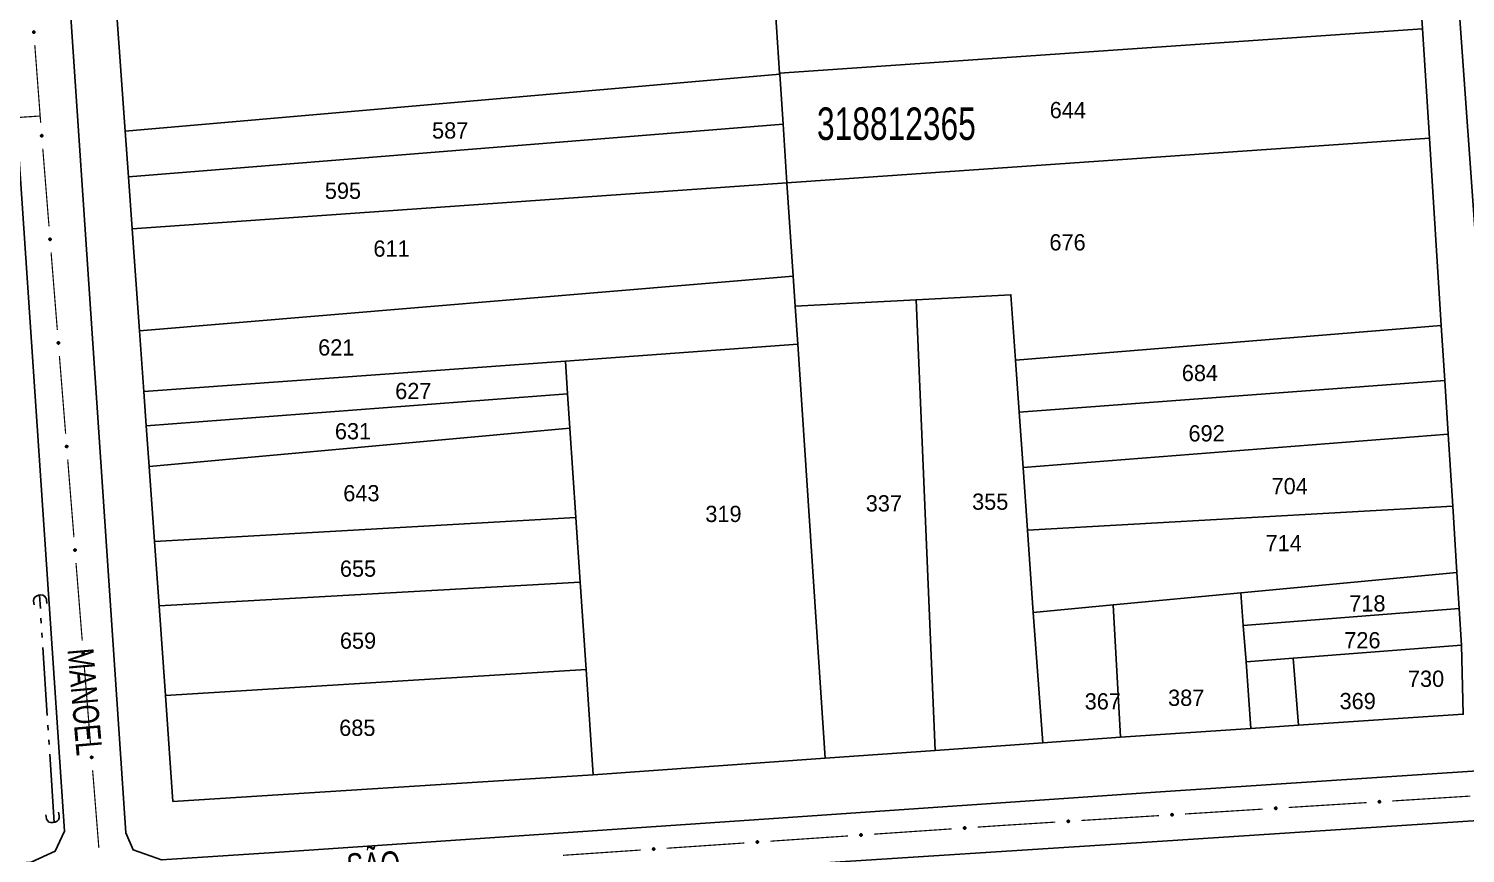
# Model space of a CAD drawing. Extents: x 201053 to 202535, y 4855063 to 4857394.
# Drawn here: x 201423.5 to 201644.7, y 4856239.9 to 4856366.9 of the extents above; entities that cross this region are included whole.
import ezdxf
from ezdxf.enums import TextEntityAlignment as Align

# ---------------------------------------------------------------- set-up
doc = ezdxf.new("R2010")
doc.units = 0
doc.header["$LTSCALE"] = 1.5
doc.header["$MEASUREMENT"] = 0
doc.linetypes.add('TRACO_05', pattern=[11, 7, -1, 0.5, -1, 0.5, -1])
for name, color, linetype in [('CD_MALHA_LOTES', 7, 'CONTINUOUS'), ('CD_TXT_QUADRA', 2, 'CONTINUOUS'), ('HD-VALAS-DRENOS', 170, 'CONTINUOUS'), ('RU-QUADRA', 210, 'CONTINUOUS'), ('SV-BUEIRO-VALA', 7, 'CONTINUOUS'), ('SV-EIXO-RUA-PAV', 20, 'CONTINUOUS'), ('SV-RUA-PAVIM', 7, 'CONTINUOUS'), ('SV-TXT-RUA-PAV', 7, 'CONTINUOUS'), ('Th_NmrPort', 7, 'CONTINUOUS')]:
    doc.layers.add(name, color=color, linetype=linetype)
doc.styles.add('ARIAL', font='ARIAL.SHX')

# ---------------------------------------------------------------- blocks, each defined once
blk = doc.blocks.new('COD120', base_point=(202246.23, 4857300.32))
at = {"layer": 'SV-BUEIRO-VALA'}
blk.add_lwpolyline([(202245.23, 4857298.92), (202245.23, 4857299.503333), (202245.23, 4857299.590833), (202245.313333, 4857299.824167), (202245.48, 4857300.086667), (202245.73, 4857300.2325), (202246.063333, 4857300.32), (202246.396667, 4857300.32), (202246.73, 4857300.2325), (202246.98, 4857300.086667), (202247.146667, 4857299.824167), (202247.23, 4857299.590833), (202247.23, 4857299.503333), (202247.23, 4857298.92)], dxfattribs=at)

msp = doc.modelspace()

# ---------------------------------------------------------------- linework, layer by layer
at = {"layer": 'CD_MALHA_LOTES', "linetype": 'Continuous', "flags": 128}
for points in [[(201438.32, 4856351.08), (201434.39, 4856406.28)], [(201637.33, 4856378.38), (201638.07, 4856366.87)], [(201539.1, 4856360.03), (201538.3, 4856371.87)], [(201539.1, 4856360.03), (201638.07, 4856366.87)], [(201638.07, 4856366.87), (201639.16, 4856350.03)], [(201438.32, 4856351.08), (201539.11, 4856359.88)], [(201539.11, 4856359.88), (201539.1, 4856360.03)], [(201539.62, 4856352.19), (201539.11, 4856359.88)], [(201438.82, 4856344.09), (201539.62, 4856352.19)], [(201540.23, 4856343.16), (201539.62, 4856352.19)], [(201438.82, 4856344.09), (201438.32, 4856351.08)], [(201540.23, 4856343.16), (201639.16, 4856350.03)], [(201639.16, 4856350.03), (201640.98, 4856321.21)], [(201439.39, 4856336.08), (201438.82, 4856344.09)], [(201439.39, 4856336.08), (201540.23, 4856343.16)], [(201541.2, 4856328.8), (201540.23, 4856343.16)], [(201440.51, 4856320.34), (201439.39, 4856336.08)], [(201440.51, 4856320.34), (201541.2, 4856328.8)], [(201541.51, 4856324.16), (201541.2, 4856328.8)], [(201541.51, 4856324.16), (201560.13, 4856325.15)], [(201560.13, 4856325.15), (201574.71, 4856325.92), (201575.42, 4856315.86)], [(201563.03, 4856255.77), (201560.13, 4856325.15)], [(201541.9, 4856318.29), (201541.51, 4856324.16)], [(201575.42, 4856315.86), (201640.98, 4856321.21)], [(201640.98, 4856321.21), (201641.51, 4856312.73)], [(201441.17, 4856311.03), (201440.51, 4856320.34)], [(201506.1, 4856315.71), (201541.9, 4856318.29)], [(201546.09, 4856254.56), (201541.9, 4856318.29)], [(201441.17, 4856311.03), (201506.1, 4856315.71)], [(201506.44, 4856310.65), (201506.1, 4856315.71)], [(201575.98, 4856307.84), (201575.42, 4856315.86)], [(201575.98, 4856307.84), (201641.51, 4856312.73)], [(201641.51, 4856312.73), (201642.04, 4856304.47)], [(201441.55, 4856305.76), (201441.17, 4856311.03)], [(201441.55, 4856305.76), (201506.44, 4856310.65)], [(201506.8, 4856305.38), (201506.44, 4856310.65)], [(201576.58, 4856299.31), (201575.98, 4856307.84)], [(201441.99, 4856299.48), (201441.55, 4856305.76)], [(201441.99, 4856299.48), (201506.8, 4856305.38)], [(201507.73, 4856291.64), (201506.8, 4856305.38)], [(201576.58, 4856299.31), (201642.04, 4856304.47)], [(201642.04, 4856304.47), (201642.74, 4856293.35)], [(201442.82, 4856287.91), (201441.99, 4856299.48)], [(201577.26, 4856289.67), (201576.58, 4856299.31)], [(201577.26, 4856289.67), (201642.74, 4856293.35)], [(201642.74, 4856293.35), (201643.38, 4856283.15)], [(201442.82, 4856287.91), (201507.73, 4856291.64)], [(201508.4, 4856281.67), (201507.73, 4856291.64)], [(201443.53, 4856278.02), (201442.82, 4856287.91)], [(201578.15, 4856277.02), (201577.26, 4856289.67)], [(201610.12, 4856280.02), (201643.38, 4856283.15)], [(201643.38, 4856283.15), (201643.73, 4856277.6)], [(201443.53, 4856278.02), (201508.4, 4856281.67)], [(201509.31, 4856268.21), (201508.4, 4856281.67)], [(201590.47, 4856278.18), (201610.12, 4856280.02)], [(201610.49, 4856275.02), (201610.12, 4856280.02)], [(201444.51, 4856264.2), (201443.53, 4856278.02)], [(201578.15, 4856277.02), (201590.47, 4856278.18)], [(201579.64, 4856256.95), (201578.15, 4856277.02)], [(201591.6, 4856257.8), (201590.47, 4856278.18)], [(201610.49, 4856275.02), (201643.73, 4856277.6)], [(201643.73, 4856277.6), (201644.09, 4856271.99)], [(201610.91, 4856269.41), (201610.49, 4856275.02)], [(201618.18, 4856269.97), (201644.09, 4856271.99)], [(201644.09, 4856271.99), (201644.37, 4856261.33), (201619.01, 4856259.64)], [(201610.91, 4856269.41), (201618.18, 4856269.97)], [(201619.01, 4856259.64), (201618.18, 4856269.97)], [(201444.51, 4856264.2), (201509.31, 4856268.21)], [(201510.4, 4856252.03), (201509.31, 4856268.21)], [(201611.67, 4856259.14), (201610.91, 4856269.41)], [(201510.4, 4856252.03), (201445.67, 4856247.93), (201444.51, 4856264.2)], [(201611.67, 4856259.14), (201591.6, 4856257.8)], [(201619.01, 4856259.64), (201611.67, 4856259.14)], [(201579.64, 4856256.95), (201563.03, 4856255.77)], [(201591.6, 4856257.8), (201579.64, 4856256.95)], [(201546.09, 4856254.56), (201510.4, 4856252.03)], [(201563.03, 4856255.77), (201546.09, 4856254.56)]]:
    msp.add_lwpolyline(points, dxfattribs=at)
at = {"layer": 'HD-VALAS-DRENOS', "linetype": 'TRACO_05'}
msp.add_polyline3d([(201427.37, 4856244.69, 7.54), (201425.13, 4856279.68, 7.66)], dxfattribs=at)
at = {"layer": 'RU-QUADRA', "linetype": 'Continuous', "flags": 128}
msp.add_lwpolyline([(201637.33, 4856378.38), (201638.07, 4856366.87), (201639.16, 4856350.03), (201640.98, 4856321.21), (201641.51, 4856312.73), (201642.04, 4856304.47), (201642.74, 4856293.35), (201643.38, 4856283.15), (201643.73, 4856277.6), (201644.09, 4856271.99), (201644.37, 4856261.33), (201619.01, 4856259.64), (201611.67, 4856259.14), (201591.6, 4856257.8), (201579.64, 4856256.95), (201563.03, 4856255.77), (201546.09, 4856254.56), (201510.4, 4856252.03), (201445.67, 4856247.93), (201444.51, 4856264.2), (201443.53, 4856278.02), (201442.82, 4856287.91), (201441.99, 4856299.48), (201441.55, 4856305.76), (201441.17, 4856311.03), (201440.51, 4856320.34), (201439.39, 4856336.08), (201438.82, 4856344.09), (201438.32, 4856351.08), (201434.39, 4856406.28)], dxfattribs=at)
at = {"layer": 'SV-EIXO-RUA-PAV'}
for points in [[(201424.354218, 4856366.504387), (201424.391755, 4856366.473033), (201424.417604, 4856366.438411), (201424.430852, 4856366.403328), (201424.434476, 4856366.369274), (201424.434259, 4856366.334018), (201424.426198, 4856366.298521), (201424.408524, 4856366.261104), (201424.377337, 4856366.223229), (201424.340129, 4856366.19908), (201424.30643, 4856366.184251), (201424.271138, 4856366.178428), (201424.236892, 4856366.179213), (201424.200296, 4856366.188805), (201424.162553, 4856366.207086), (201424.125227, 4856366.239368), (201424.100118, 4856366.273485), (201424.088194, 4856366.307755), (201424.082565, 4856366.343272), (201424.083217, 4856366.379263), (201424.091331, 4856366.414062), (201424.109806, 4856366.452031), (201424.142156, 4856366.488449), (201424.175897, 4856366.513881), (201424.209991, 4856366.526282), (201424.245082, 4856366.531037), (201424.280447, 4856366.53125), (201424.316467, 4856366.524632), (201424.354218, 4856366.504387)], [(201425.57212, 4856350.551351), (201425.609804, 4856350.520174), (201425.635815, 4856350.485673), (201425.649228, 4856350.450653), (201425.653011, 4856350.416617), (201425.65296, 4856350.38136), (201425.645066, 4856350.345825), (201425.627568, 4856350.308326), (201425.596558, 4856350.270305), (201425.559464, 4856350.245981), (201425.525834, 4856350.230995), (201425.49057, 4856350.225006), (201425.456321, 4856350.22563), (201425.41968, 4856350.235051), (201425.381852, 4856350.253154), (201425.344375, 4856350.285261), (201425.319106, 4856350.31926), (201425.307022, 4856350.353473), (201425.301226, 4856350.388963), (201425.30171, 4856350.424957), (201425.30966, 4856350.459794), (201425.327956, 4856350.497849), (201425.360136, 4856350.534419), (201425.393757, 4856350.560009), (201425.427792, 4856350.57257), (201425.462861, 4856350.577489), (201425.498224, 4856350.577868), (201425.534275, 4856350.571419), (201425.57212, 4856350.551351)], [(201426.851305, 4856334.602568), (201426.888988, 4856334.571391), (201426.915, 4856334.53689), (201426.928413, 4856334.50187), (201426.932196, 4856334.467833), (201426.932144, 4856334.432576), (201426.92425, 4856334.397042), (201426.906752, 4856334.359543), (201426.875743, 4856334.321522), (201426.838649, 4856334.297198), (201426.805019, 4856334.282212), (201426.769755, 4856334.276223), (201426.735505, 4856334.276847), (201426.698865, 4856334.286268), (201426.661037, 4856334.304371), (201426.62356, 4856334.336478), (201426.598291, 4856334.370476), (201426.586207, 4856334.40469), (201426.580411, 4856334.44018), (201426.580895, 4856334.476174), (201426.588845, 4856334.511011), (201426.607141, 4856334.549066), (201426.63932, 4856334.585635), (201426.672942, 4856334.611225), (201426.706977, 4856334.623787), (201426.742046, 4856334.628706), (201426.777409, 4856334.629084), (201426.813459, 4856334.622636), (201426.851305, 4856334.602568)], [(201428.13049, 4856318.653784), (201428.168173, 4856318.622607), (201428.194185, 4856318.588106), (201428.207597, 4856318.553087), (201428.211381, 4856318.51905), (201428.211329, 4856318.483793), (201428.203435, 4856318.448258), (201428.185937, 4856318.410759), (201428.154927, 4856318.372738), (201428.117833, 4856318.348415), (201428.084204, 4856318.333428), (201428.04894, 4856318.32744), (201428.01469, 4856318.328064), (201427.97805, 4856318.337484), (201427.940221, 4856318.355588), (201427.902744, 4856318.387695), (201427.877475, 4856318.421693), (201427.865391, 4856318.455907), (201427.859595, 4856318.491397), (201427.860079, 4856318.527391), (201427.868029, 4856318.562228), (201427.886326, 4856318.600282), (201427.918505, 4856318.636852), (201427.952127, 4856318.662442), (201427.986161, 4856318.675003), (201428.02123, 4856318.679923), (201428.056593, 4856318.680301), (201428.092644, 4856318.673853), (201428.13049, 4856318.653784)], [(201429.409674, 4856302.705001), (201429.447358, 4856302.673824), (201429.473369, 4856302.639323), (201429.486782, 4856302.604303), (201429.490565, 4856302.570267), (201429.490514, 4856302.53501), (201429.48262, 4856302.499475), (201429.465122, 4856302.461976), (201429.434112, 4856302.423955), (201429.397018, 4856302.399632), (201429.363388, 4856302.384645), (201429.328124, 4856302.378657), (201429.293875, 4856302.37928), (201429.257234, 4856302.388701), (201429.219406, 4856302.406805), (201429.181929, 4856302.438911), (201429.15666, 4856302.47291), (201429.144576, 4856302.507123), (201429.13878, 4856302.542614), (201429.139264, 4856302.578607), (201429.147214, 4856302.613445), (201429.16551, 4856302.651499), (201429.19769, 4856302.688069), (201429.231311, 4856302.713659), (201429.265346, 4856302.72622), (201429.300415, 4856302.73114), (201429.335778, 4856302.731518), (201429.371829, 4856302.72507), (201429.409674, 4856302.705001)], [(201430.688859, 4856286.756218), (201430.726542, 4856286.725041), (201430.752554, 4856286.69054), (201430.765967, 4856286.65552), (201430.76975, 4856286.621484), (201430.769699, 4856286.586227), (201430.761804, 4856286.550692), (201430.744306, 4856286.513193), (201430.713297, 4856286.475172), (201430.676203, 4856286.450849), (201430.642573, 4856286.435862), (201430.607309, 4856286.429873), (201430.57306, 4856286.430497), (201430.536419, 4856286.439918), (201430.498591, 4856286.458022), (201430.461114, 4856286.490128), (201430.435845, 4856286.524127), (201430.423761, 4856286.55834), (201430.417965, 4856286.59383), (201430.418449, 4856286.629824), (201430.426399, 4856286.664661), (201430.444695, 4856286.702716), (201430.476874, 4856286.739286), (201430.510496, 4856286.764876), (201430.544531, 4856286.777437), (201430.5796, 4856286.782356), (201430.614963, 4856286.782735), (201430.651014, 4856286.776286), (201430.688859, 4856286.756218)], [(201431.968044, 4856270.807435), (201432.005727, 4856270.776258), (201432.031739, 4856270.741757), (201432.045151, 4856270.706737), (201432.048935, 4856270.6727), (201432.048883, 4856270.637444), (201432.040989, 4856270.601909), (201432.023491, 4856270.56441), (201431.992481, 4856270.526389), (201431.955387, 4856270.502065), (201431.921758, 4856270.487079), (201431.886494, 4856270.48109), (201431.852244, 4856270.481714), (201431.815604, 4856270.491135), (201431.777775, 4856270.509238), (201431.740298, 4856270.541345), (201431.715029, 4856270.575343), (201431.702945, 4856270.609557), (201431.697149, 4856270.645047), (201431.697633, 4856270.681041), (201431.705584, 4856270.715878), (201431.72388, 4856270.753933), (201431.756059, 4856270.790502), (201431.789681, 4856270.816092), (201431.823715, 4856270.828654), (201431.858784, 4856270.833573), (201431.894147, 4856270.833952), (201431.930198, 4856270.827503), (201431.968044, 4856270.807435)], [(201433.247229, 4856254.858651), (201433.284912, 4856254.827474), (201433.310923, 4856254.792974), (201433.324336, 4856254.757954), (201433.328119, 4856254.723917), (201433.328068, 4856254.68866), (201433.320174, 4856254.653125), (201433.302676, 4856254.615626), (201433.271666, 4856254.577606), (201433.234572, 4856254.553282), (201433.200943, 4856254.538295), (201433.165678, 4856254.532307), (201433.131429, 4856254.532931), (201433.094788, 4856254.542351), (201433.05696, 4856254.560455), (201433.019483, 4856254.592562), (201432.994214, 4856254.62656), (201432.98213, 4856254.660774), (201432.976334, 4856254.696264), (201432.976818, 4856254.732258), (201432.984768, 4856254.767095), (201433.003064, 4856254.805149), (201433.035244, 4856254.841719), (201433.068865, 4856254.867309), (201433.1029, 4856254.87987), (201433.137969, 4856254.88479), (201433.173332, 4856254.885168), (201433.209383, 4856254.87872), (201433.247229, 4856254.858651)], [(201631.311224, 4856247.963239), (201631.343053, 4856248.000374), (201631.378001, 4856248.025781), (201631.413249, 4856248.038582), (201631.447346, 4856248.041773), (201631.482597, 4856248.041108), (201631.517989, 4856248.032596), (201631.555178, 4856248.014448), (201631.592653, 4856247.982782), (201631.616327, 4856247.94527), (201631.630726, 4856247.911385), (201631.6361, 4856247.876022), (201631.63488, 4856247.841788), (201631.624823, 4856247.805317), (201631.606064, 4856247.76781), (201631.57331, 4856247.730897), (201631.538877, 4856247.706224), (201631.504459, 4856247.694737), (201631.468873, 4856247.68956), (201631.432893, 4856247.69067), (201631.398199, 4856247.699225), (201631.360469, 4856247.718181), (201631.324465, 4856247.750992), (201631.299464, 4856247.785054), (201631.287497, 4856247.819302), (201631.283188, 4856247.854451), (201631.283425, 4856247.889815), (201631.2905, 4856247.925748), (201631.311224, 4856247.963239)], [(201599.373964, 4856245.960393), (201599.405792, 4856245.997528), (201599.44074, 4856246.022935), (201599.475988, 4856246.035737), (201599.510085, 4856246.038927), (201599.545336, 4856246.038262), (201599.580728, 4856246.02975), (201599.617917, 4856246.011602), (201599.655392, 4856245.979936), (201599.679067, 4856245.942424), (201599.693466, 4856245.908539), (201599.69884, 4856245.873176), (201599.69762, 4856245.838942), (201599.687563, 4856245.802472), (201599.668804, 4856245.764964), (201599.63605, 4856245.728051), (201599.601617, 4856245.703378), (201599.567198, 4856245.691891), (201599.531612, 4856245.686714), (201599.495632, 4856245.687824), (201599.460939, 4856245.696379), (201599.423208, 4856245.715335), (201599.387204, 4856245.748146), (201599.362203, 4856245.782208), (201599.350236, 4856245.816456), (201599.345928, 4856245.851605), (201599.346165, 4856245.886969), (201599.35324, 4856245.922903), (201599.373964, 4856245.960393)], [(201615.342594, 4856246.961816), (201615.374422, 4856246.998951), (201615.409371, 4856247.024358), (201615.444619, 4856247.03716), (201615.478716, 4856247.04035), (201615.513966, 4856247.039685), (201615.549359, 4856247.031173), (201615.586547, 4856247.013025), (201615.624023, 4856246.981359), (201615.647697, 4856246.943847), (201615.662096, 4856246.909962), (201615.66747, 4856246.874599), (201615.66625, 4856246.840365), (201615.656193, 4856246.803894), (201615.637434, 4856246.766387), (201615.60468, 4856246.729474), (201615.570247, 4856246.704801), (201615.535828, 4856246.693314), (201615.500243, 4856246.688137), (201615.464263, 4856246.689247), (201615.429569, 4856246.697802), (201615.391839, 4856246.716758), (201615.355834, 4856246.749569), (201615.330834, 4856246.783631), (201615.318866, 4856246.817879), (201615.314558, 4856246.853028), (201615.314795, 4856246.888392), (201615.32187, 4856246.924326), (201615.342594, 4856246.961816)], [(201567.438214, 4856243.925583), (201567.469847, 4856243.962884), (201567.504662, 4856243.988474), (201567.539842, 4856244.00146), (201567.573922, 4856244.004829), (201567.609176, 4856244.004348), (201567.644612, 4856243.996022), (201567.681896, 4856243.97807), (201567.719537, 4856243.9466), (201567.743407, 4856243.909212), (201567.757983, 4856243.875403), (201567.763542, 4856243.840069), (201567.762502, 4856243.805829), (201567.752636, 4856243.769306), (201567.734074, 4856243.731701), (201567.701513, 4856243.694617), (201567.66721, 4856243.669764), (201567.632852, 4856243.658097), (201567.597294, 4856243.652733), (201567.561309, 4856243.653655), (201567.526571, 4856243.662028), (201567.488742, 4856243.680786), (201567.452566, 4856243.713408), (201567.427387, 4856243.747339), (201567.415241, 4856243.781524), (201567.410748, 4856243.81665), (201567.4108, 4856243.852015), (201567.417687, 4856243.887985), (201567.438214, 4856243.925583)], [(201583.405334, 4856244.95897), (201583.437162, 4856244.996105), (201583.47211, 4856245.021513), (201583.507358, 4856245.034314), (201583.541455, 4856245.037504), (201583.576706, 4856245.036839), (201583.612098, 4856245.028328), (201583.649287, 4856245.01018), (201583.686762, 4856244.978513), (201583.710436, 4856244.941001), (201583.724836, 4856244.907116), (201583.730209, 4856244.871753), (201583.72899, 4856244.83752), (201583.718933, 4856244.801049), (201583.700173, 4856244.763541), (201583.667419, 4856244.726629), (201583.632986, 4856244.701955), (201583.598568, 4856244.690468), (201583.562982, 4856244.685291), (201583.527002, 4856244.686401), (201583.492309, 4856244.694956), (201583.454578, 4856244.713912), (201583.418574, 4856244.746723), (201583.393573, 4856244.780785), (201583.381606, 4856244.815033), (201583.377298, 4856244.850182), (201583.377535, 4856244.885547), (201583.384609, 4856244.92148), (201583.405334, 4856244.95897)], [(201535.511883, 4856241.755475), (201535.543516, 4856241.792776), (201535.578331, 4856241.818366), (201535.613511, 4856241.831352), (201535.647591, 4856241.834721), (201535.682845, 4856241.83424), (201535.718281, 4856241.825914), (201535.755564, 4856241.807961), (201535.793205, 4856241.776492), (201535.817076, 4856241.739104), (201535.831652, 4856241.705295), (201535.837211, 4856241.669961), (201535.836171, 4856241.635721), (201535.826305, 4856241.599198), (201535.807742, 4856241.561593), (201535.775182, 4856241.524509), (201535.740879, 4856241.499656), (201535.706521, 4856241.487989), (201535.670963, 4856241.482625), (201535.634977, 4856241.483547), (201535.600239, 4856241.49192), (201535.56241, 4856241.510678), (201535.526235, 4856241.5433), (201535.501056, 4856241.577231), (201535.488909, 4856241.611415), (201535.484417, 4856241.646542), (201535.484469, 4856241.681907), (201535.491355, 4856241.717876), (201535.511883, 4856241.755475)], [(201551.475048, 4856242.840529), (201551.506682, 4856242.87783), (201551.541496, 4856242.90342), (201551.576677, 4856242.916406), (201551.610757, 4856242.919775), (201551.646011, 4856242.919294), (201551.681447, 4856242.910968), (201551.71873, 4856242.893015), (201551.756371, 4856242.861546), (201551.780241, 4856242.824158), (201551.794818, 4856242.790349), (201551.800377, 4856242.755015), (201551.799336, 4856242.720775), (201551.78947, 4856242.684252), (201551.770908, 4856242.646647), (201551.738348, 4856242.609563), (201551.704044, 4856242.58471), (201551.669686, 4856242.573043), (201551.634128, 4856242.567679), (201551.598143, 4856242.568601), (201551.563405, 4856242.576974), (201551.525576, 4856242.595732), (201551.4894, 4856242.628354), (201551.464221, 4856242.662285), (201551.452075, 4856242.69647), (201551.447583, 4856242.731596), (201551.447634, 4856242.766961), (201551.454521, 4856242.802931), (201551.475048, 4856242.840529)], [(201519.548717, 4856240.670421), (201519.58035, 4856240.707722), (201519.615165, 4856240.733312), (201519.650345, 4856240.746298), (201519.684425, 4856240.749667), (201519.719679, 4856240.749186), (201519.755115, 4856240.74086), (201519.792399, 4856240.722907), (201519.83004, 4856240.691438), (201519.85391, 4856240.65405), (201519.868486, 4856240.620241), (201519.874045, 4856240.584907), (201519.873005, 4856240.550667), (201519.863139, 4856240.514144), (201519.844577, 4856240.476539), (201519.812016, 4856240.439455), (201519.777713, 4856240.414602), (201519.743355, 4856240.402935), (201519.707797, 4856240.397571), (201519.671812, 4856240.398493), (201519.637074, 4856240.406866), (201519.599245, 4856240.425624), (201519.563069, 4856240.458246), (201519.53789, 4856240.492176), (201519.525744, 4856240.526361), (201519.521251, 4856240.561488), (201519.521303, 4856240.596853), (201519.52819, 4856240.632822), (201519.548717, 4856240.670421)]]:
    msp.add_lwpolyline(points, close=True, dxfattribs=at)
for points in [[(201424.083217, 4856366.379263), (201424.100118, 4856366.273485)], [(201424.088235, 4856366.392383), (201424.111701, 4856366.262787)], [(201424.091331, 4856366.414062), (201424.125227, 4856366.239368)], [(201424.103355, 4856366.427734), (201424.142843, 4856366.230928)], [(201424.109806, 4856366.452031), (201424.162553, 4856366.207086)], [(201424.127795, 4856366.466526), (201424.180685, 4856366.200943)], [(201424.142156, 4856366.488449), (201424.200296, 4856366.188805)], [(201424.158191, 4856366.498926), (201424.217191, 4856366.188646)], [(201424.175897, 4856366.513881), (201424.236892, 4856366.179213)], [(201424.192438, 4856366.516563), (201424.253287, 4856366.181792)], [(201424.209991, 4856366.526282), (201424.271138, 4856366.178428)], [(201424.227302, 4856366.526037), (201424.286046, 4856366.182896)], [(201424.245082, 4856366.531037), (201424.30643, 4856366.184251)], [(201424.264142, 4856366.527449), (201424.324683, 4856366.19676)], [(201424.280447, 4856366.53125), (201424.340129, 4856366.19908)], [(201424.298672, 4856366.523214), (201424.358827, 4856366.215759)], [(201424.316467, 4856366.524632), (201424.377337, 4856366.223229)], [(201424.333613, 4856366.513536), (201424.390789, 4856366.245539)], [(201424.354218, 4856366.504387), (201424.408524, 4856366.261104)], [(201424.37397, 4856366.486477), (201424.416385, 4856366.287155)], [(201424.391755, 4856366.473033), (201424.426198, 4856366.298521)], [(201424.406575, 4856366.45336), (201424.428579, 4856366.325023)], [(201424.417604, 4856366.438411), (201424.434259, 4856366.334018)], [(201425.30171, 4856350.424957), (201425.319106, 4856350.31926)], [(201425.306665, 4856350.4381), (201425.33074, 4856350.308617)], [(201425.30966, 4856350.459794), (201425.344375, 4856350.285261)], [(201425.32162, 4856350.473523), (201425.36203, 4856350.276904)], [(201425.327956, 4856350.497849), (201425.381852, 4856350.253154)], [(201425.345878, 4856350.512429), (201425.400013, 4856350.247096)], [(201425.360136, 4856350.534419), (201425.41968, 4856350.235051)], [(201425.376121, 4856350.54497), (201425.436577, 4856350.234971)], [(201425.393757, 4856350.560009), (201425.456321, 4856350.22563)], [(201425.410285, 4856350.562768), (201425.472704, 4856350.228286)], [(201425.427792, 4856350.57257), (201425.49057, 4856350.225006)], [(201425.445104, 4856350.572405), (201425.505457, 4856350.229544)], [(201425.462861, 4856350.577489), (201425.525834, 4856350.230995)], [(201425.481937, 4856350.573991), (201425.544029, 4856350.243589)], [(201425.498224, 4856350.577868), (201425.559464, 4856350.245981)], [(201425.516487, 4856350.569917), (201425.578084, 4856350.262748)], [(201425.534275, 4856350.571419), (201425.596558, 4856350.270305)], [(201425.551472, 4856350.560403), (201425.609906, 4856350.292678)], [(201425.57212, 4856350.551351), (201425.627568, 4856350.308326)], [(201425.591957, 4856350.533534), (201425.635305, 4856350.334413)], [(201425.609804, 4856350.520174), (201425.645066, 4856350.345825)], [(201425.624716, 4856350.50057), (201425.647322, 4856350.372338)], [(201425.635815, 4856350.485673), (201425.65296, 4856350.38136)], [(201426.580895, 4856334.476174), (201426.598291, 4856334.370476)], [(201426.58585, 4856334.489317), (201426.609925, 4856334.359833)], [(201426.588845, 4856334.511011), (201426.62356, 4856334.336478)], [(201426.600805, 4856334.524739), (201426.641215, 4856334.32812)], [(201426.607141, 4856334.549066), (201426.661037, 4856334.304371)], [(201426.625062, 4856334.563645), (201426.679197, 4856334.298313)], [(201426.63932, 4856334.585635), (201426.698865, 4856334.286268)], [(201426.655306, 4856334.596187), (201426.715761, 4856334.286188)], [(201426.672942, 4856334.611225), (201426.735505, 4856334.276847)], [(201426.68947, 4856334.613985), (201426.751889, 4856334.279503)], [(201426.706977, 4856334.623787), (201426.769755, 4856334.276223)], [(201426.724289, 4856334.623622), (201426.784642, 4856334.280761)], [(201426.742046, 4856334.628706), (201426.805019, 4856334.282212)], [(201426.761122, 4856334.625208), (201426.823214, 4856334.294806)], [(201426.777409, 4856334.629084), (201426.838649, 4856334.297198)], [(201426.795671, 4856334.621134), (201426.857268, 4856334.313964)], [(201426.813459, 4856334.622636), (201426.875743, 4856334.321522)], [(201426.830657, 4856334.61162), (201426.88909, 4856334.343895)], [(201426.851305, 4856334.602568), (201426.906752, 4856334.359543)], [(201426.871141, 4856334.584751), (201426.91449, 4856334.38563)], [(201426.888988, 4856334.571391), (201426.92425, 4856334.397042)], [(201426.903901, 4856334.551787), (201426.926506, 4856334.423554)], [(201426.915, 4856334.53689), (201426.932144, 4856334.432576)], [(201427.860079, 4856318.527391), (201427.877475, 4856318.421693)], [(201427.865035, 4856318.540534), (201427.889109, 4856318.41105)], [(201427.868029, 4856318.562228), (201427.902744, 4856318.387695)], [(201427.87999, 4856318.575956), (201427.9204, 4856318.379337)], [(201427.886326, 4856318.600282), (201427.940221, 4856318.355588)], [(201427.904247, 4856318.614862), (201427.958382, 4856318.34953)], [(201427.918505, 4856318.636852), (201427.97805, 4856318.337484)], [(201427.934491, 4856318.647404), (201427.994946, 4856318.337405)], [(201427.952127, 4856318.662442), (201428.01469, 4856318.328064)], [(201427.968655, 4856318.665202), (201428.031074, 4856318.33072)], [(201427.986161, 4856318.675003), (201428.04894, 4856318.32744)], [(201428.003473, 4856318.674839), (201428.063827, 4856318.331978)], [(201428.02123, 4856318.679923), (201428.084204, 4856318.333428)], [(201428.040307, 4856318.676424), (201428.102398, 4856318.346023)], [(201428.056593, 4856318.680301), (201428.117833, 4856318.348415)], [(201428.074856, 4856318.672351), (201428.136453, 4856318.365181)], [(201428.092644, 4856318.673853), (201428.154927, 4856318.372738)], [(201428.109842, 4856318.662837), (201428.168275, 4856318.395112)], [(201428.13049, 4856318.653784), (201428.185937, 4856318.410759)], [(201428.150326, 4856318.635968), (201428.193675, 4856318.436847)], [(201428.168173, 4856318.622607), (201428.203435, 4856318.448258)], [(201428.183086, 4856318.603004), (201428.205691, 4856318.474771)], [(201428.194185, 4856318.588106), (201428.211329, 4856318.483793)], [(201429.139264, 4856302.578607), (201429.15666, 4856302.47291)], [(201429.14422, 4856302.591751), (201429.168294, 4856302.462267)], [(201429.147214, 4856302.613445), (201429.181929, 4856302.438911)], [(201429.159174, 4856302.627173), (201429.199584, 4856302.430554)], [(201429.16551, 4856302.651499), (201429.219406, 4856302.406805)], [(201429.183432, 4856302.666079), (201429.237567, 4856302.400747)], [(201429.19769, 4856302.688069), (201429.257234, 4856302.388701)], [(201429.213675, 4856302.69862), (201429.274131, 4856302.388621)], [(201429.231311, 4856302.713659), (201429.293875, 4856302.37928)], [(201429.24784, 4856302.716419), (201429.310258, 4856302.381937)], [(201429.265346, 4856302.72622), (201429.328124, 4856302.378657)], [(201429.282658, 4856302.726056), (201429.343011, 4856302.383195)], [(201429.300415, 4856302.73114), (201429.363388, 4856302.384645)], [(201429.319491, 4856302.727641), (201429.381583, 4856302.39724)], [(201429.335778, 4856302.731518), (201429.397018, 4856302.399632)], [(201429.354041, 4856302.723568), (201429.415638, 4856302.416398)], [(201429.371829, 4856302.72507), (201429.434112, 4856302.423955)], [(201429.389026, 4856302.714054), (201429.44746, 4856302.446328)], [(201429.409674, 4856302.705001), (201429.465122, 4856302.461976)], [(201429.429511, 4856302.687185), (201429.472859, 4856302.488064)], [(201429.447358, 4856302.673824), (201429.48262, 4856302.499475)], [(201429.46227, 4856302.654221), (201429.484876, 4856302.525988)], [(201429.473369, 4856302.639323), (201429.490514, 4856302.53501)], [(201430.418449, 4856286.629824), (201430.435845, 4856286.524127)], [(201430.423404, 4856286.642968), (201430.447479, 4856286.513484)], [(201430.426399, 4856286.664661), (201430.461114, 4856286.490128)], [(201430.438359, 4856286.67839), (201430.478769, 4856286.481771)], [(201430.444695, 4856286.702716), (201430.498591, 4856286.458022)], [(201430.462617, 4856286.717296), (201430.516751, 4856286.451963)], [(201430.476874, 4856286.739286), (201430.536419, 4856286.439918)], [(201430.49286, 4856286.749837), (201430.553315, 4856286.439838)], [(201430.510496, 4856286.764876), (201430.57306, 4856286.430497)], [(201430.527024, 4856286.767635), (201430.589443, 4856286.433153)], [(201430.544531, 4856286.777437), (201430.607309, 4856286.429873)], [(201430.561843, 4856286.777273), (201430.622196, 4856286.434411)], [(201430.5796, 4856286.782356), (201430.642573, 4856286.435862)], [(201430.598676, 4856286.778858), (201430.660768, 4856286.448456)], [(201430.614963, 4856286.782735), (201430.676203, 4856286.450849)], [(201430.633225, 4856286.774784), (201430.694823, 4856286.467615)], [(201430.651014, 4856286.776286), (201430.713297, 4856286.475172)], [(201430.668211, 4856286.76527), (201430.726645, 4856286.497545)], [(201430.688859, 4856286.756218), (201430.744306, 4856286.513193)], [(201430.708695, 4856286.738401), (201430.752044, 4856286.53928)], [(201430.726542, 4856286.725041), (201430.761804, 4856286.550692)], [(201430.741455, 4856286.705438), (201430.76406, 4856286.577205)], [(201430.752554, 4856286.69054), (201430.769699, 4856286.586227)], [(201431.697633, 4856270.681041), (201431.715029, 4856270.575343)], [(201431.702589, 4856270.694184), (201431.726663, 4856270.5647)], [(201431.705584, 4856270.715878), (201431.740298, 4856270.541345)], [(201431.717544, 4856270.729606), (201431.757954, 4856270.532987)], [(201431.72388, 4856270.753933), (201431.777775, 4856270.509238)], [(201431.741801, 4856270.768512), (201431.795936, 4856270.50318)], [(201431.756059, 4856270.790502), (201431.815604, 4856270.491135)], [(201431.772045, 4856270.801054), (201431.8325, 4856270.491055)], [(201431.789681, 4856270.816092), (201431.852244, 4856270.481714)], [(201431.806209, 4856270.818852), (201431.868628, 4856270.48437)], [(201431.823715, 4856270.828654), (201431.886494, 4856270.48109)], [(201431.841027, 4856270.828489), (201431.901381, 4856270.485628)], [(201431.858784, 4856270.833573), (201431.921758, 4856270.487079)], [(201431.877861, 4856270.830075), (201431.939952, 4856270.499673)], [(201431.894147, 4856270.833952), (201431.955387, 4856270.502065)], [(201431.91241, 4856270.826001), (201431.974007, 4856270.518831)], [(201431.930198, 4856270.827503), (201431.992481, 4856270.526389)], [(201431.947396, 4856270.816487), (201432.005829, 4856270.548762)], [(201431.968044, 4856270.807435), (201432.023491, 4856270.56441)], [(201431.98788, 4856270.789618), (201432.031229, 4856270.590497)], [(201432.005727, 4856270.776258), (201432.040989, 4856270.601909)], [(201432.02064, 4856270.756654), (201432.043245, 4856270.628421)], [(201432.031739, 4856270.741757), (201432.048883, 4856270.637444)], [(201432.976818, 4856254.732258), (201432.994214, 4856254.62656)], [(201432.981774, 4856254.745401), (201433.005848, 4856254.615917)], [(201432.984768, 4856254.767095), (201433.019483, 4856254.592562)], [(201432.996728, 4856254.780823), (201433.037139, 4856254.584204)], [(201433.003064, 4856254.805149), (201433.05696, 4856254.560455)], [(201433.020986, 4856254.819729), (201433.075121, 4856254.554397)], [(201433.035244, 4856254.841719), (201433.094788, 4856254.542351)], [(201433.05123, 4856254.852271), (201433.111685, 4856254.542272)], [(201433.068865, 4856254.867309), (201433.131429, 4856254.532931)], [(201433.085394, 4856254.870069), (201433.147812, 4856254.535587)], [(201433.1029, 4856254.87987), (201433.165678, 4856254.532307)], [(201433.120212, 4856254.879706), (201433.180565, 4856254.536845)], [(201433.137969, 4856254.88479), (201433.200943, 4856254.538295)], [(201433.157045, 4856254.881291), (201433.219137, 4856254.55089)], [(201433.173332, 4856254.885168), (201433.234572, 4856254.553282)], [(201433.191595, 4856254.877218), (201433.253192, 4856254.570048)], [(201433.209383, 4856254.87872), (201433.271666, 4856254.577606)], [(201433.22658, 4856254.867704), (201433.285014, 4856254.599979)], [(201433.247229, 4856254.858651), (201433.302676, 4856254.615626)], [(201433.267065, 4856254.840835), (201433.310413, 4856254.641714)], [(201433.284912, 4856254.827474), (201433.320174, 4856254.653125)], [(201433.299825, 4856254.807871), (201433.32243, 4856254.679638)], [(201433.310923, 4856254.792974), (201433.328068, 4856254.68866)], [(201631.283188, 4856247.854451), (201631.630726, 4856247.911385)], [(201631.283425, 4856247.889815), (201631.616327, 4856247.94527)], [(201631.287018, 4856247.873464), (201631.61845, 4856247.929796)], [(201631.287497, 4856247.819302), (201631.6361, 4856247.876022)], [(201631.287962, 4856247.836608), (201631.631822, 4856247.890985)], [(201631.2905, 4856247.925748), (201631.592653, 4856247.982782)], [(201631.291692, 4856247.907937), (201631.599888, 4856247.964179)], [(201631.296992, 4856247.801627), (201631.63251, 4856247.858216)], [(201631.299464, 4856247.785054), (201631.63488, 4856247.841788)], [(201631.301814, 4856247.942752), (201631.570516, 4856247.996517)], [(201631.311224, 4856247.963239), (201631.555178, 4856248.014448)], [(201631.314193, 4856247.767159), (201631.625197, 4856247.82221)], [(201631.324465, 4856247.750992), (201631.624823, 4856247.805317)], [(201631.329383, 4856247.982762), (201631.529229, 4856248.022639)], [(201631.343053, 4856248.000374), (201631.517989, 4856248.032596)], [(201631.346203, 4856247.736353), (201631.612437, 4856247.785862)], [(201631.360469, 4856247.718181), (201631.606064, 4856247.76781)], [(201631.362912, 4856248.014943), (201631.491519, 4856248.035313)], [(201631.378001, 4856248.025781), (201631.482597, 4856248.041108)], [(201631.384681, 4856247.711422), (201631.581974, 4856247.748404)], [(201631.398199, 4856247.699225), (201631.57331, 4856247.730897)], [(201631.419838, 4856247.695853), (201631.549721, 4856247.717671)], [(201631.432893, 4856247.69067), (201631.538877, 4856247.706224)], [(201599.345928, 4856245.851605), (201599.693466, 4856245.908539)], [(201599.346165, 4856245.886969), (201599.679067, 4856245.942424)], [(201599.349758, 4856245.870618), (201599.68119, 4856245.92695)], [(201599.350236, 4856245.816456), (201599.69884, 4856245.873176)], [(201599.350702, 4856245.833763), (201599.694561, 4856245.88814)], [(201599.35324, 4856245.922903), (201599.655392, 4856245.979936)], [(201599.354432, 4856245.905091), (201599.662627, 4856245.961333)], [(201599.359732, 4856245.798782), (201599.695249, 4856245.85537)], [(201599.362203, 4856245.782208), (201599.69762, 4856245.838942)], [(201599.364553, 4856245.939906), (201599.633255, 4856245.993671)], [(201599.373964, 4856245.960393), (201599.617917, 4856246.011602)], [(201599.376932, 4856245.764313), (201599.687937, 4856245.819364)], [(201599.387204, 4856245.748146), (201599.687563, 4856245.802472)], [(201599.392123, 4856245.979916), (201599.591968, 4856246.019793)], [(201599.405792, 4856245.997528), (201599.580728, 4856246.02975)], [(201599.408943, 4856245.733508), (201599.675177, 4856245.783016)], [(201599.423208, 4856245.715335), (201599.668804, 4856245.764964)], [(201599.425652, 4856246.012098), (201599.554259, 4856246.032468)], [(201599.44074, 4856246.022935), (201599.545336, 4856246.038262)], [(201599.447421, 4856245.708577), (201599.644713, 4856245.745559)], [(201599.460939, 4856245.696379), (201599.63605, 4856245.728051)], [(201599.482577, 4856245.693008), (201599.61246, 4856245.714825)], [(201599.495632, 4856245.687824), (201599.601617, 4856245.703378)], [(201615.314558, 4856246.853028), (201615.662096, 4856246.909962)], [(201615.314795, 4856246.888392), (201615.647697, 4856246.943847)], [(201615.318388, 4856246.872041), (201615.64982, 4856246.928373)], [(201615.318866, 4856246.817879), (201615.66747, 4856246.874599)], [(201615.319332, 4856246.835185), (201615.663192, 4856246.889562)], [(201615.32187, 4856246.924326), (201615.624023, 4856246.981359)], [(201615.323062, 4856246.906514), (201615.631257, 4856246.962756)], [(201615.328362, 4856246.800204), (201615.663879, 4856246.856793)], [(201615.330834, 4856246.783631), (201615.66625, 4856246.840365)], [(201615.333184, 4856246.941329), (201615.601885, 4856246.995094)], [(201615.342594, 4856246.961816), (201615.586547, 4856247.013025)], [(201615.345563, 4856246.765736), (201615.656567, 4856246.820787)], [(201615.355834, 4856246.749569), (201615.656193, 4856246.803894)], [(201615.360753, 4856246.981339), (201615.560598, 4856247.021216)], [(201615.374422, 4856246.998951), (201615.549359, 4856247.031173)], [(201615.377573, 4856246.73493), (201615.643807, 4856246.784439)], [(201615.391839, 4856246.716758), (201615.637434, 4856246.766387)], [(201615.394282, 4856247.01352), (201615.522889, 4856247.03389)], [(201615.409371, 4856247.024358), (201615.513966, 4856247.039685)], [(201615.416051, 4856246.709999), (201615.613343, 4856246.746982)], [(201615.429569, 4856246.697802), (201615.60468, 4856246.729474)], [(201615.451207, 4856246.69443), (201615.581091, 4856246.716248)], [(201615.464263, 4856246.689247), (201615.570247, 4856246.704801)], [(201567.410748, 4856243.81665), (201567.757983, 4856243.875403)], [(201567.4108, 4856243.852015), (201567.743407, 4856243.909212)], [(201567.414479, 4856243.835682), (201567.745611, 4856243.893749)], [(201567.415241, 4856243.781524), (201567.763542, 4856243.840069)], [(201567.415616, 4856243.798832), (201567.759186, 4856243.85501)], [(201567.417687, 4856243.887985), (201567.719537, 4856243.9466)], [(201567.418972, 4856243.870179), (201567.726869, 4856243.928035)], [(201567.424829, 4856243.763899), (201567.760045, 4856243.822244)], [(201567.427387, 4856243.747339), (201567.762502, 4856243.805829)], [(201567.428911, 4856243.905047), (201567.697328, 4856243.960219)], [(201567.438214, 4856243.925583), (201567.681896, 4856243.97807)], [(201567.44221, 4856243.729521), (201567.752921, 4856243.7862)], [(201567.452566, 4856243.713408), (201567.752636, 4856243.769306)], [(201567.456271, 4856243.945201), (201567.655904, 4856243.986124)], [(201567.469847, 4856243.962884), (201567.644612, 4856243.996022)], [(201567.474381, 4856243.698884), (201567.740352, 4856243.749787)], [(201567.488742, 4856243.680786), (201567.734074, 4856243.731701)], [(201567.489631, 4856243.977558), (201567.618129, 4856243.998601)], [(201567.504662, 4856243.988474), (201567.609176, 4856244.004348)], [(201567.512989, 4856243.674155), (201567.710085, 4856243.71217)], [(201567.526571, 4856243.662028), (201567.701513, 4856243.694617)], [(201567.548226, 4856243.65877), (201567.677994, 4856243.681267)], [(201567.561309, 4856243.653655), (201567.66721, 4856243.669764)], [(201583.377298, 4856244.850182), (201583.724836, 4856244.907116)], [(201583.377535, 4856244.885547), (201583.710436, 4856244.941001)], [(201583.381128, 4856244.869195), (201583.71256, 4856244.925527)], [(201583.381606, 4856244.815033), (201583.730209, 4856244.871753)], [(201583.382072, 4856244.83234), (201583.725931, 4856244.886717)], [(201583.384609, 4856244.92148), (201583.686762, 4856244.978513)], [(201583.385802, 4856244.903668), (201583.693997, 4856244.95991)], [(201583.391101, 4856244.797359), (201583.726619, 4856244.853947)], [(201583.393573, 4856244.780785), (201583.72899, 4856244.83752)], [(201583.395923, 4856244.938483), (201583.664625, 4856244.992248)], [(201583.405334, 4856244.95897), (201583.649287, 4856245.01018)], [(201583.408302, 4856244.76289), (201583.719307, 4856244.817941)], [(201583.418574, 4856244.746723), (201583.718933, 4856244.801049)], [(201583.423493, 4856244.978494), (201583.623338, 4856245.01837)], [(201583.437162, 4856244.996105), (201583.612098, 4856245.028328)], [(201583.440313, 4856244.732085), (201583.706547, 4856244.781594)], [(201583.454578, 4856244.713912), (201583.700173, 4856244.763541)], [(201583.457022, 4856245.010675), (201583.585629, 4856245.031045)], [(201583.47211, 4856245.021513), (201583.576706, 4856245.036839)], [(201583.47879, 4856244.707154), (201583.676083, 4856244.744136)], [(201583.492309, 4856244.694956), (201583.667419, 4856244.726629)], [(201583.513947, 4856244.691585), (201583.64383, 4856244.713402)], [(201583.527002, 4856244.686401), (201583.632986, 4856244.701955)], [(201535.484417, 4856241.646542), (201535.831652, 4856241.705295)], [(201535.484469, 4856241.681907), (201535.817076, 4856241.739104)], [(201535.488147, 4856241.665574), (201535.81928, 4856241.723641)], [(201535.488909, 4856241.611415), (201535.837211, 4856241.669961)], [(201535.489284, 4856241.628724), (201535.832854, 4856241.684902)], [(201535.491355, 4856241.717876), (201535.793205, 4856241.776492)], [(201535.492641, 4856241.700071), (201535.800537, 4856241.757927)], [(201535.498497, 4856241.593791), (201535.833714, 4856241.652136)], [(201535.501056, 4856241.577231), (201535.836171, 4856241.635721)], [(201535.50258, 4856241.734939), (201535.770996, 4856241.790111)], [(201535.511883, 4856241.755475), (201535.755564, 4856241.807961)], [(201535.515878, 4856241.559413), (201535.82659, 4856241.616092)], [(201535.526235, 4856241.5433), (201535.826305, 4856241.599198)], [(201535.529939, 4856241.775093), (201535.729573, 4856241.816016)], [(201535.543516, 4856241.792776), (201535.718281, 4856241.825914)], [(201535.54805, 4856241.528776), (201535.814021, 4856241.579678)], [(201535.56241, 4856241.510678), (201535.807742, 4856241.561593)], [(201535.563299, 4856241.807449), (201535.691798, 4856241.828493)], [(201535.578331, 4856241.818366), (201535.682845, 4856241.83424)], [(201535.586658, 4856241.504047), (201535.783754, 4856241.542062)], [(201535.600239, 4856241.49192), (201535.775182, 4856241.524509)], [(201535.621895, 4856241.488662), (201535.751662, 4856241.511159)], [(201535.634977, 4856241.483547), (201535.740879, 4856241.499656)], [(201551.447583, 4856242.731596), (201551.794818, 4856242.790349)], [(201551.447634, 4856242.766961), (201551.780241, 4856242.824158)], [(201551.451313, 4856242.750628), (201551.782445, 4856242.808695)], [(201551.452075, 4856242.69647), (201551.800377, 4856242.755015)], [(201551.45245, 4856242.713778), (201551.79602, 4856242.769956)], [(201551.454521, 4856242.802931), (201551.756371, 4856242.861546)], [(201551.455806, 4856242.785125), (201551.763703, 4856242.842981)], [(201551.461663, 4856242.678845), (201551.796879, 4856242.73719)], [(201551.464221, 4856242.662285), (201551.799336, 4856242.720775)], [(201551.465746, 4856242.819993), (201551.734162, 4856242.875165)], [(201551.475048, 4856242.840529), (201551.71873, 4856242.893015)], [(201551.479044, 4856242.644467), (201551.789756, 4856242.701146)], [(201551.4894, 4856242.628354), (201551.78947, 4856242.684252)], [(201551.493105, 4856242.860147), (201551.692739, 4856242.90107)], [(201551.506682, 4856242.87783), (201551.681447, 4856242.910968)], [(201551.511215, 4856242.61383), (201551.777187, 4856242.664733)], [(201551.525576, 4856242.595732), (201551.770908, 4856242.646647)], [(201551.526465, 4856242.892503), (201551.654963, 4856242.913547)], [(201551.541496, 4856242.90342), (201551.646011, 4856242.919294)], [(201551.549823, 4856242.589101), (201551.746919, 4856242.627116)], [(201551.563405, 4856242.576974), (201551.738348, 4856242.609563)], [(201551.585061, 4856242.573716), (201551.714828, 4856242.596213)], [(201551.598143, 4856242.568601), (201551.704044, 4856242.58471)], [(201519.521251, 4856240.561488), (201519.868486, 4856240.620241)], [(201519.521303, 4856240.596853), (201519.85391, 4856240.65405)], [(201519.524982, 4856240.58052), (201519.856114, 4856240.638587)], [(201519.525744, 4856240.526361), (201519.874045, 4856240.584907)], [(201519.526119, 4856240.54367), (201519.869689, 4856240.599848)], [(201519.52819, 4856240.632822), (201519.83004, 4856240.691438)], [(201519.529475, 4856240.615017), (201519.837372, 4856240.672873)], [(201519.535332, 4856240.508737), (201519.870548, 4856240.567082)], [(201519.53789, 4856240.492176), (201519.873005, 4856240.550667)], [(201519.539414, 4856240.649885), (201519.807831, 4856240.705057)], [(201519.548717, 4856240.670421), (201519.792399, 4856240.722907)], [(201519.552713, 4856240.474359), (201519.863424, 4856240.531038)], [(201519.563069, 4856240.458246), (201519.863139, 4856240.514144)], [(201519.566774, 4856240.690039), (201519.766407, 4856240.730962)], [(201519.58035, 4856240.707722), (201519.755115, 4856240.74086)], [(201519.584884, 4856240.443722), (201519.850855, 4856240.494624)], [(201519.599245, 4856240.425624), (201519.844577, 4856240.476539)], [(201519.600134, 4856240.722395), (201519.728632, 4856240.743439)], [(201519.615165, 4856240.733312), (201519.719679, 4856240.749186)], [(201519.623492, 4856240.418992), (201519.820588, 4856240.457008)], [(201519.637074, 4856240.406866), (201519.812016, 4856240.439455)], [(201519.65873, 4856240.403608), (201519.788497, 4856240.426105)], [(201519.671812, 4856240.398493), (201519.777713, 4856240.414602)]]:
    msp.add_lwpolyline(points, dxfattribs=at)
at = {"layer": 'SV-EIXO-RUA-PAV', "const_width": 0.18}
for points in [[(201424.405808, 4856364.358502), (201425.158525, 4856354.386871)], [(201425.158525, 4856354.386871), (201425.23, 4856353.44)], [(201417.05196, 4856352.887452), (201425.033762, 4856353.426743)], [(201425.033762, 4856353.426743), (201425.23, 4856353.44)], [(201425.23, 4856353.44), (201425.313981, 4856352.392927)], [(201425.633777, 4856348.405731), (201426.593166, 4856336.444144)], [(201426.912962, 4856332.456948), (201427.872351, 4856320.495361)], [(201428.192147, 4856316.508165), (201429.151535, 4856304.546578)], [(201429.471332, 4856300.559382), (201430.43072, 4856288.597794)], [(201430.750516, 4856284.610599), (201431.709905, 4856272.649011)], [(201432.029701, 4856268.661815), (201432.989089, 4856256.700228)], [(201433.308886, 4856252.713032), (201434.268274, 4856240.751445)], [(201617.488962, 4856246.986122), (201629.465434, 4856247.737189)], [(201633.457592, 4856247.987545), (201645.434065, 4856248.738612)], [(201585.551701, 4856244.983276), (201597.528174, 4856245.734344)], [(201601.520331, 4856245.984699), (201613.496804, 4856246.735766)], [(201553.621259, 4856242.876078), (201565.593633, 4856243.689868)], [(201569.584425, 4856243.961132), (201572.577518, 4856244.164579)], [(201572.577518, 4856244.164579), (201573.54, 4856244.23)], [(201573.54, 4856244.23), (201581.559543, 4856244.732921)], [(201521.694928, 4856240.70597), (201533.667302, 4856241.51976)], [(201537.658093, 4856241.791024), (201549.630468, 4856242.604814)], [(201505.731762, 4856239.620915), (201517.704136, 4856240.434706)]]:
    msp.add_lwpolyline(points, dxfattribs=at)
at = {"layer": 'SV-RUA-PAVIM', "linetype": 'Continuous'}
for points in [[(201647.23, 4856321.02, 12.82), (201651.03, 4856256.55, 13.14), (201650.02, 4856253.06, 13.14), (201646.54, 4856252.62, 13.14), (201597.74, 4856249.39, 13.14), (201536.65, 4856245.18, 13.14), (201462.07, 4856240.13, 13.14), (201443.9, 4856238.9, 7.79), (201439.56, 4856240.46, 7.75), (201438.44, 4856243.09, 7.75), (201424.6, 4856447.91, 12.52), (201425.66, 4856450.11, 12.52), (201428.41, 4856452.31, 12.52), (201470.98, 4856455, 12.52), (201632.77, 4856465.46, 10.52), (201635.75, 4856463.9, 10.52), (201637.15, 4856459.36, 10.52), (201642.92, 4856381.32, 10.52)], [(201303.16, 4856341.37, 9.43), (201216.87, 4856335.42, 7.91), (201213.67, 4856333.92, 7.91), (201211.89, 4856331.12, 7.91), (201218.79, 4856230.64, 6.2), (201219.9, 4856227.01, 6.2), (201224.22, 4856225.01, 6.2), (201423.83, 4856238.59, 7.46), (201427.56, 4856240.27, 7.53), (201429, 4856243.32, 7.58), (201421.98, 4856346.78, 10.03), (201420.78, 4856349.13, 10.03), (201418.35, 4856349.8, 10.05)]]:
    msp.add_polyline3d(points, close=True, dxfattribs=at)
msp.add_polyline3d([(201558.04, 4856023.05, 11.87), (201604.29, 4856025.81, 11.87), (201656.74, 4856028.89, 14.37), (201663.77, 4856031.2, 14.37), (201666.11, 4856034.36, 14.37), (201652.34, 4856241.7, 13.17), (201650.49, 4856244.38, 13.17), (201646.64, 4856244.98, 13.17), (201598.03, 4856241.81, 13.17), (201537.23, 4856237.91, 13.17), (201462.9, 4856233.1, 13.17), (201445.93, 4856232.01, 7.93), (201441.84, 4856231.08, 7.93), (201439.47, 4856227.47, 7.93), (201440.33, 4856213.6, 7.93), (201444.62, 4856148.5, 7.93), (201447.92, 4856094.37, 10.7), (201450.87, 4856039.21, 10.7), (201451.73, 4856023.05, 10.7)], dxfattribs=at)

# ---------------------------------------------------------------- block references
at = {"layer": 'SV-BUEIRO-VALA'}
for p, rotation in [((201425.13, 4856279.68, 7.66), 6), ((201427.37, 4856244.69, 7.66), 193)]:
    msp.add_blockref('COD120', p, dxfattribs=dict(at, rotation=rotation))

# ---------------------------------------------------------------- texts
at = {"layer": 'CD_TXT_QUADRA', "style": 'ARIAL', "width": 0.7}
msp.add_text('318812365', height=5, dxfattribs=at).set_placement((201544.84, 4856349.75))
at = {"layer": 'SV-TXT-RUA-PAV', "style": 'ARIAL', "width": 0.7}
for s, rotation, p in [('MANOEL', 275, (201429.42, 4856271.3)), ('SÃO', 3, (201472.52, 4856235.88))]:
    msp.add_text(s, height=4, rotation=rotation, dxfattribs=at).set_placement(p)
at = {"layer": 'Th_NmrPort', "color": 1}
for s, p in [('644', (201580.689522, 4856354.352275)), ('587', (201485.576522, 4856351.210485)), ('595', (201469.066522, 4856341.930485)), ('611', (201476.546522, 4856333.030485)), ('676', (201580.642563, 4856333.99344)), ('621', (201468.036522, 4856317.810485)), ('684', (201601.022563, 4856313.87344)), ('627', (201479.896522, 4856311.100485)), ('631', (201470.616522, 4856304.910485)), ('692', (201602.052563, 4856304.58344)), ('643', (201471.906522, 4856295.370485)), ('704', (201614.846042, 4856296.457858)), ('337', (201552.355971, 4856293.80484)), ('355', (201568.735971, 4856294.06484)), ('319', (201527.657748, 4856292.179214)), ('714', (201613.922563, 4856287.69344)), ('655', (201471.386522, 4856283.760485)), ('718', (201626.812563, 4856278.40344)), ('659', (201471.386522, 4856272.670485)), ('726', (201626.042563, 4856272.73344)), ('730', (201635.842563, 4856266.80344)), ('367', (201586.070485, 4856263.323478)), ('387', (201598.910485, 4856263.873478)), ('369', (201625.32, 4856263.37)), ('685', (201471.280116, 4856259.253044))]:
    msp.add_text(s, height=2.5, dxfattribs=at).set_placement(p, align=Align.MIDDLE_LEFT)

doc.saveas('drawing.dxf')
